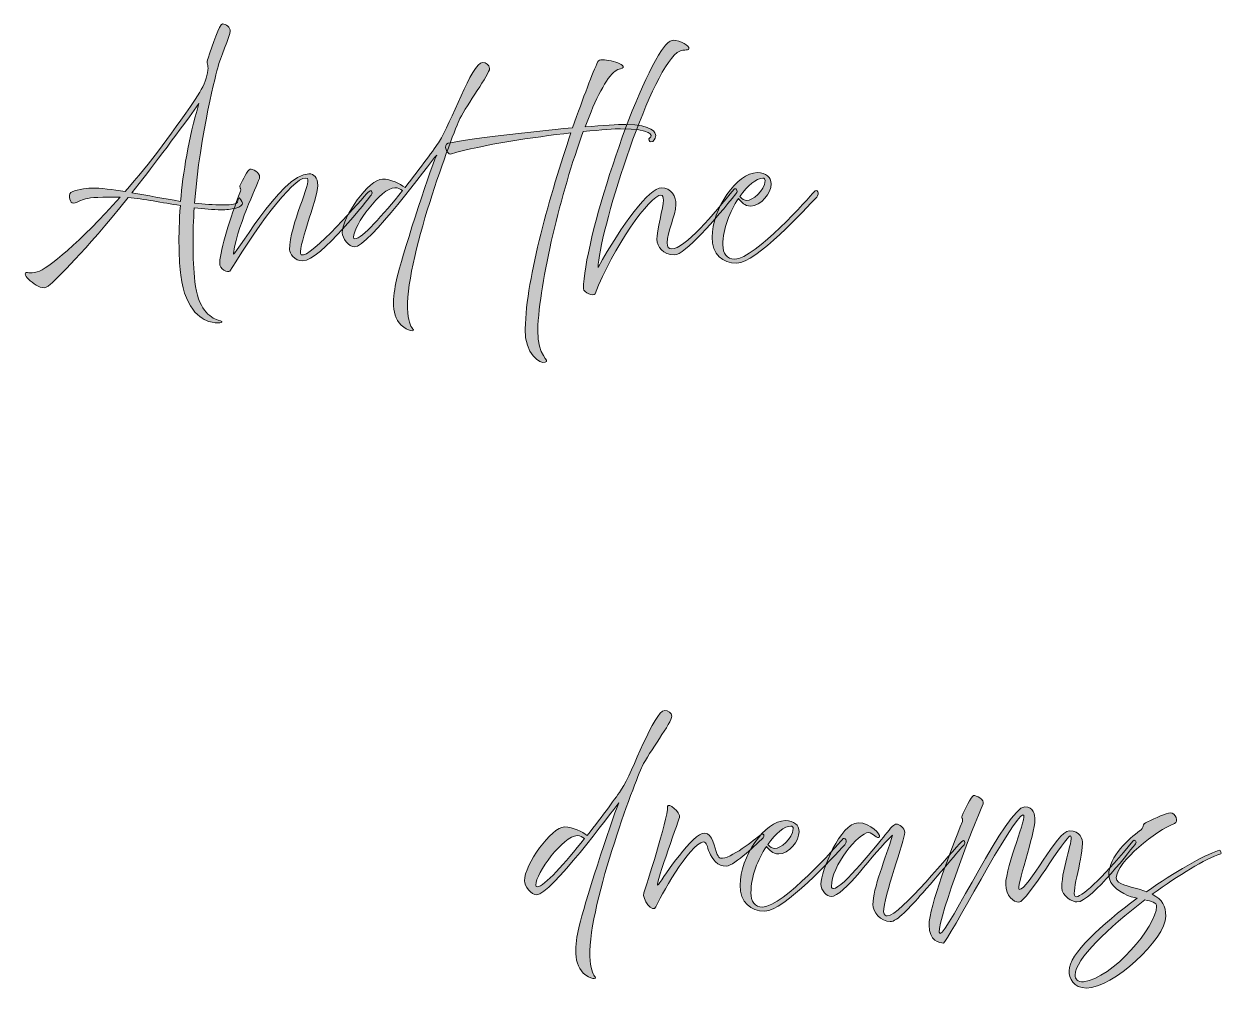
# Model space of a CAD drawing. Header units: millimetres. Extents: x 37 to 148, y -204 to -22.
# Drawn here: x 117.78 to 144.81, y -89.89 to -68.14 of the extents above; entities that cross this region are included whole.
import ezdxf

# ---------------------------------------------------------------- set-up
doc = ezdxf.new("R2010")
doc.units = ezdxf.units.MM
doc.header["$MEASUREMENT"] = 0
doc.layers.add('Layer 1', color=7, linetype='Continuous', lineweight=0)

msp = doc.modelspace()

# ---------------------------------------------------------------- hatches: boundary and pattern name
at = {"layer": 'Layer 1', "transparency": 33554687}
h = msp.add_hatch(color=250, dxfattribs=at)
h.dxf.hatch_style = 2
edge = h.paths.add_edge_path()
edge.add_spline(control_points=[(120.221, -71.948), (120.568, -72.007), (120.941, -72.083), (121.317, -72.142), (121.372, -71.495), (121.495, -70.738), (121.732, -69.934), (121.148, -70.746), (120.644, -71.41), (120.221, -71.948)], knot_values=[0, 0, 0, 0, 1, 1, 1, 2, 2, 2, 3, 3, 3, 3], degree=3, periodic=0)
edge = h.paths.add_edge_path()
edge.add_spline(control_points=[(121.626, -72.286), (121.588, -72.836), (121.584, -73.412), (121.643, -73.958), (121.707, -74.558), (121.982, -74.774), (122.163, -74.821), (122.345, -74.867), (122.214, -74.905), (122.028, -74.871), (121.842, -74.838), (121.423, -74.643), (121.321, -73.809), (121.284, -73.492), (121.258, -72.934), (121.313, -72.236), (120.903, -72.172), (120.488, -72.087), (120.133, -72.058), (119.117, -73.323), (118.554, -73.852), (118.385, -74.013), (118.242, -74.148), (118.14, -74.085), (118.013, -74), (117.895, -73.915), (117.784, -73.809), (117.818, -73.759), (117.839, -73.729), (117.911, -73.78), (118.085, -73.733), (118.309, -73.674), (119.058, -73.06), (119.955, -72.045), (119.921, -72.045), (119.887, -72.045), (119.858, -72.045), (119.396, -72.049), (119.244, -72.058), (119.126, -72.1), (118.995, -72.147), (118.956, -72.185), (118.897, -72.185), (118.838, -72.185), (118.762, -72.02), (118.842, -71.944), (118.901, -71.889), (119.202, -71.842), (119.295, -71.842), (119.523, -71.842), (119.781, -71.876), (120.065, -71.922), (120.607, -71.3), (121.191, -70.543), (121.749, -69.68), (121.851, -69.523), (121.918, -69.333), (121.935, -69.181), (121.939, -69.122), (121.935, -69.088), (121.922, -69.045), (121.91, -69.007), (121.914, -68.973), (121.939, -68.91), (122.049, -68.614), (122.185, -68.14), (122.261, -68.14), (122.345, -68.14), (122.439, -68.22), (122.439, -68.305), (122.439, -68.389), (122.193, -68.969), (122.163, -69.1), (122.142, -69.198), (121.753, -70.594), (121.635, -72.185), (121.846, -72.206), (122.062, -72.223), (122.269, -72.223), (122.493, -72.223), (122.578, -72.202), (122.599, -72.159), (122.621, -72.121), (122.621, -72.066), (122.637, -72.062), (122.654, -72.058), (122.709, -72.147), (122.714, -72.185), (122.718, -72.223), (122.667, -72.269), (122.565, -72.295), (122.464, -72.32), (122.337, -72.333), (122.24, -72.333), (122.049, -72.333), (121.838, -72.312), (121.626, -72.286)], knot_values=[0, 0, 0, 0, 1, 1, 1, 2, 2, 2, 3, 3, 3, 4, 4, 4, 5, 5, 5, 6, 6, 6, 7, 7, 7, 8, 8, 8, 9, 9, 9, 10, 10, 10, 11, 11, 11, 12, 12, 12, 13, 13, 13, 14, 14, 14, 15, 15, 15, 16, 16, 16, 17, 17, 17, 18, 18, 18, 19, 19, 19, 20, 20, 20, 21, 21, 21, 22, 22, 22, 23, 23, 23, 24, 24, 24, 25, 25, 25, 26, 26, 26, 27, 27, 27, 28, 28, 28, 29, 29, 29, 30, 30, 30, 31, 31, 31, 32, 32, 32, 32], degree=3, periodic=0)
h = msp.add_hatch(color=250, dxfattribs=at)
h.dxf.hatch_style = 2
edge = h.paths.add_edge_path()
edge.add_spline(control_points=[(130.408, -74.118), (130.408, -73.069), (131.555, -69.54), (132.232, -68.648), (132.299, -68.559), (132.38, -68.508), (132.431, -68.508), (132.591, -68.508), (132.807, -68.635), (132.786, -68.694), (132.765, -68.758), (132.642, -68.694), (132.519, -68.787), (131.868, -69.287), (130.738, -72.942), (130.738, -73.632), (131.275, -72.659), (131.893, -71.834), (132.168, -71.834), (132.388, -71.834), (132.503, -72.045), (132.494, -72.214), (132.481, -72.481), (132.295, -72.824), (132.295, -73.078), (132.295, -73.171), (132.329, -73.217), (132.397, -73.217), (132.684, -73.217), (133.349, -72.43), (133.805, -71.867), (133.835, -71.829), (133.912, -71.893), (133.848, -71.973), (133.391, -72.536), (132.697, -73.352), (132.456, -73.352), (132.21, -73.352), (132.063, -73.166), (132.063, -72.997), (132.063, -72.828), (132.21, -72.261), (132.21, -72.117), (132.21, -72.049), (132.198, -71.999), (132.156, -71.999), (131.914, -71.999), (131.06, -73.2), (130.67, -74.228), (130.645, -74.292), (130.408, -74.194), (130.408, -74.118)], knot_values=[0, 0, 0, 0, 1, 1, 1, 2, 2, 2, 3, 3, 3, 4, 4, 4, 5, 5, 5, 6, 6, 6, 7, 7, 7, 8, 8, 8, 9, 9, 9, 10, 10, 10, 11, 11, 11, 12, 12, 12, 13, 13, 13, 14, 14, 14, 15, 15, 15, 16, 16, 16, 17, 17, 17, 17], degree=3, periodic=0)
h = msp.add_hatch(color=250, dxfattribs=at)
h.dxf.hatch_style = 2
edge = h.paths.add_edge_path()
edge.add_spline(control_points=[(125.248, -72.989), (125.408, -72.989), (125.882, -72.451), (126.322, -71.901), (126.267, -71.867), (126.229, -71.834), (126.153, -71.834), (125.844, -71.834), (125.218, -72.688), (125.218, -72.951), (125.218, -72.976), (125.231, -72.989), (125.248, -72.989)], knot_values=[0, 0, 0, 0, 1, 1, 1, 2, 2, 2, 3, 3, 3, 4, 4, 4, 4], degree=3, periodic=0)
edge = h.paths.add_edge_path()
edge.add_spline(control_points=[(126.293, -74.935), (126.035, -74.685), (126.124, -74.194), (126.204, -73.848), (126.284, -73.501), (126.906, -71.516), (127.096, -71.097), (126.919, -71.305), (125.548, -73.171), (125.243, -73.171), (125.117, -73.171), (124.964, -72.967), (124.964, -72.853), (124.964, -72.494), (125.569, -71.639), (125.87, -71.639), (126.064, -71.639), (126.267, -71.749), (126.382, -71.829), (126.729, -71.389), (127.046, -70.953), (127.156, -70.788), (127.405, -70.412), (127.888, -69.011), (128.129, -69.011), (128.205, -69.011), (128.29, -69.058), (128.29, -69.143), (128.29, -69.27), (127.769, -69.968), (127.621, -70.272), (127.473, -70.577), (126.339, -73.56), (126.445, -74.66), (126.466, -74.884), (126.53, -74.994), (126.559, -75.024), (126.614, -75.079), (126.449, -75.087), (126.293, -74.935)], knot_values=[0, 0, 0, 0, 1, 1, 1, 2, 2, 2, 3, 3, 3, 4, 4, 4, 5, 5, 5, 6, 6, 6, 7, 7, 7, 8, 8, 8, 9, 9, 9, 10, 10, 10, 11, 11, 11, 12, 12, 12, 13, 13, 13, 13], degree=3, periodic=0)
h = msp.add_hatch(color=250, dxfattribs=at)
h.dxf.hatch_style = 2
edge = h.paths.add_edge_path()
edge.add_spline(control_points=[(129.092, -75.015), (129.121, -73.839), (129.659, -71.969), (130.124, -70.598), (129.27, -70.695), (128.144, -70.86), (127.408, -71.076), (127.34, -71.097), (127.226, -70.86), (127.353, -70.831), (127.818, -70.729), (129.134, -70.577), (130.162, -70.484), (130.403, -69.79), (130.619, -69.236), (130.733, -68.99), (130.763, -68.927), (130.882, -68.944), (131.03, -68.973), (131.173, -69.003), (131.317, -69.062), (131.301, -69.122), (131.292, -69.155), (131.207, -69.138), (131.123, -69.202), (130.924, -69.35), (130.683, -69.828), (130.442, -70.463), (130.848, -70.429), (131.182, -70.408), (131.364, -70.408), (131.973, -70.408), (132.037, -70.602), (132.037, -70.657), (132.037, -70.738), (131.986, -70.797), (131.926, -70.801), (131.897, -70.801), (131.859, -70.738), (131.905, -70.708), (131.977, -70.657), (131.956, -70.509), (131.245, -70.505), (131.127, -70.505), (130.814, -70.526), (130.403, -70.568), (129.9, -71.927), (129.418, -73.936), (129.375, -75.045), (129.354, -75.654), (129.684, -75.73), (129.545, -75.773), (129.43, -75.811), (129.079, -75.603), (129.092, -75.015)], knot_values=[0, 0, 0, 0, 1, 1, 1, 2, 2, 2, 3, 3, 3, 4, 4, 4, 5, 5, 5, 6, 6, 6, 7, 7, 7, 8, 8, 8, 9, 9, 9, 10, 10, 10, 11, 11, 11, 12, 12, 12, 13, 13, 13, 14, 14, 14, 15, 15, 15, 16, 16, 16, 17, 17, 17, 18, 18, 18, 18], degree=3, periodic=0)
h = msp.add_hatch(color=250, dxfattribs=at)
h.dxf.hatch_style = 2
edge = h.paths.add_edge_path()
edge.add_spline(control_points=[(122.2, -73.526), (122.221, -73.204), (122.428, -72.532), (122.67, -71.91), (122.678, -71.889), (122.678, -71.872), (122.67, -71.851), (122.67, -71.851), (122.665, -71.842), (122.665, -71.842), (122.657, -71.825), (122.652, -71.8), (122.661, -71.779), (122.716, -71.66), (122.835, -71.432), (122.885, -71.415), (122.94, -71.398), (123.109, -71.495), (123.101, -71.601), (123.093, -71.707), (122.644, -72.532), (122.509, -73.319), (122.47, -73.53), (123.575, -71.521), (124.214, -71.521), (124.328, -71.521), (124.413, -71.605), (124.413, -71.783), (124.413, -72.079), (123.918, -73.281), (124.04, -73.348), (124.235, -73.458), (125.462, -72.028), (125.542, -71.944), (125.623, -71.859), (125.665, -71.935), (125.619, -71.999), (125.572, -72.062), (124.455, -73.488), (124.078, -73.488), (123.875, -73.488), (123.778, -73.31), (123.778, -73.234), (123.778, -72.663), (124.281, -71.707), (124.18, -71.63), (123.977, -71.478), (123.122, -72.557), (122.432, -73.721), (122.39, -73.754), (122.191, -73.687), (122.2, -73.526)], knot_values=[0, 0, 0, 0, 1, 1, 1, 2, 2, 2, 3, 3, 3, 4, 4, 4, 5, 5, 5, 6, 6, 6, 7, 7, 7, 8, 8, 8, 9, 9, 9, 10, 10, 10, 11, 11, 11, 12, 12, 12, 13, 13, 13, 14, 14, 14, 15, 15, 15, 16, 16, 16, 17, 17, 17, 17], degree=3, periodic=0)
h = msp.add_hatch(color=250, dxfattribs=at)
h.dxf.hatch_style = 2
edge = h.paths.add_edge_path()
edge.add_spline(control_points=[(133.934, -72.032), (133.976, -72.092), (134.044, -72.125), (134.095, -72.125), (134.205, -72.125), (134.505, -71.918), (134.505, -71.673), (134.505, -71.643), (134.493, -71.618), (134.454, -71.618), (134.31, -71.618), (134.112, -71.783), (133.934, -72.032)], knot_values=[0, 0, 0, 0, 1, 1, 1, 2, 2, 2, 3, 3, 3, 4, 4, 4, 4], degree=3, periodic=0)
edge = h.paths.add_edge_path()
edge.add_spline(control_points=[(133.308, -72.951), (133.308, -72.32), (133.866, -71.495), (134.328, -71.495), (134.531, -71.495), (134.641, -71.597), (134.641, -71.749), (134.641, -71.948), (134.412, -72.248), (134.18, -72.248), (134.04, -72.248), (133.972, -72.164), (133.904, -72.079), (133.71, -72.367), (133.553, -72.756), (133.553, -73.124), (133.553, -73.319), (133.642, -73.446), (133.82, -73.446), (134.281, -73.437), (135.504, -72.054), (135.61, -71.927), (135.682, -71.838), (135.741, -71.973), (135.669, -72.045), (135.415, -72.312), (134.298, -73.539), (133.866, -73.539), (133.545, -73.539), (133.308, -73.344), (133.308, -72.951)], knot_values=[0, 0, 0, 0, 1, 1, 1, 2, 2, 2, 3, 3, 3, 4, 4, 4, 5, 5, 5, 6, 6, 6, 7, 7, 7, 8, 8, 8, 9, 9, 9, 10, 10, 10, 10], degree=3, periodic=0)
h = msp.add_hatch(color=250, dxfattribs=at)
h.dxf.hatch_style = 2
edge = h.paths.add_edge_path()
edge.add_spline(control_points=[(129.36, -87.607), (129.52, -87.607), (129.994, -87.07), (130.434, -86.52), (130.379, -86.486), (130.341, -86.452), (130.265, -86.452), (129.956, -86.452), (129.33, -87.307), (129.33, -87.569), (129.33, -87.594), (129.342, -87.607), (129.36, -87.607)], knot_values=[0, 0, 0, 0, 1, 1, 1, 2, 2, 2, 3, 3, 3, 4, 4, 4, 4], degree=3, periodic=0)
edge = h.paths.add_edge_path()
edge.add_spline(control_points=[(130.404, -89.554), (130.146, -89.304), (130.235, -88.813), (130.316, -88.466), (130.396, -88.119), (131.018, -86.135), (131.208, -85.716), (131.031, -85.923), (129.66, -87.789), (129.355, -87.789), (129.228, -87.789), (129.076, -87.586), (129.076, -87.472), (129.076, -87.112), (129.681, -86.257), (129.981, -86.257), (130.176, -86.257), (130.379, -86.368), (130.493, -86.448), (130.84, -86.008), (131.158, -85.572), (131.267, -85.407), (131.517, -85.03), (132, -83.63), (132.241, -83.63), (132.317, -83.63), (132.402, -83.677), (132.402, -83.761), (132.402, -83.888), (131.881, -84.586), (131.733, -84.891), (131.585, -85.195), (130.451, -88.178), (130.557, -89.278), (130.578, -89.503), (130.641, -89.613), (130.671, -89.642), (130.726, -89.697), (130.561, -89.706), (130.404, -89.554)], knot_values=[0, 0, 0, 0, 1, 1, 1, 2, 2, 2, 3, 3, 3, 4, 4, 4, 5, 5, 5, 6, 6, 6, 7, 7, 7, 8, 8, 8, 9, 9, 9, 10, 10, 10, 11, 11, 11, 12, 12, 12, 13, 13, 13, 13], degree=3, periodic=0)
h = msp.add_hatch(color=250, dxfattribs=at)
h.dxf.hatch_style = 2
edge = h.paths.add_edge_path()
edge.add_spline(control_points=[(138.203, -88.475), (138.203, -88.06), (138.711, -86.752), (138.956, -86.135), (138.964, -86.114), (138.964, -86.097), (138.956, -86.076), (138.956, -86.076), (138.952, -86.067), (138.952, -86.067), (138.943, -86.05), (138.939, -86.025), (138.948, -86.004), (138.998, -85.881), (139.155, -85.568), (139.206, -85.551), (139.261, -85.534), (139.464, -85.64), (139.421, -85.737), (139.223, -86.177), (138.283, -88.652), (138.453, -88.661), (138.622, -88.669), (139.971, -85.805), (140.361, -85.805), (140.568, -85.805), (140.593, -85.983), (140.593, -86.097), (140.593, -86.389), (140.158, -87.671), (140.234, -87.671), (140.445, -87.671), (141.097, -86.346), (141.363, -86.346), (141.63, -86.346), (141.664, -86.533), (141.664, -86.634), (141.664, -87.028), (141.372, -87.832), (141.524, -87.832), (141.676, -87.832), (142.235, -87.286), (142.798, -86.579), (142.84, -86.524), (142.904, -86.596), (142.861, -86.638), (142.819, -86.681), (141.871, -87.95), (141.541, -87.95), (141.439, -87.95), (141.198, -87.819), (141.198, -87.628), (141.198, -87.155), (141.495, -86.461), (141.389, -86.461), (141.283, -86.461), (140.407, -87.954), (140.23, -87.954), (140.115, -87.954), (139.933, -87.819), (139.933, -87.556), (139.933, -87.125), (140.445, -85.983), (140.323, -85.987), (140.111, -85.991), (138.609, -88.877), (138.529, -88.877), (138.448, -88.877), (138.203, -88.83), (138.203, -88.475)], knot_values=[0, 0, 0, 0, 1, 1, 1, 2, 2, 2, 3, 3, 3, 4, 4, 4, 5, 5, 5, 6, 6, 6, 7, 7, 7, 8, 8, 8, 9, 9, 9, 10, 10, 10, 11, 11, 11, 12, 12, 12, 13, 13, 13, 14, 14, 14, 15, 15, 15, 16, 16, 16, 17, 17, 17, 18, 18, 18, 19, 19, 19, 20, 20, 20, 21, 21, 21, 22, 22, 22, 23, 23, 23, 23], degree=3, periodic=0)
h = msp.add_hatch(color=250, dxfattribs=at)
h.dxf.hatch_style = 2
edge = h.paths.add_edge_path()
edge.add_spline(control_points=[(131.768, -87.743), (131.815, -87.603), (132.306, -86.105), (132.306, -85.796), (132.306, -85.691), (132.606, -85.928), (132.572, -86.046), (132.538, -86.164), (131.959, -87.755), (132.098, -87.556), (132.238, -87.358), (132.868, -86.389), (133.143, -86.397), (133.321, -86.401), (133.363, -86.723), (133.427, -86.879), (133.448, -86.926), (133.473, -86.96), (133.499, -86.964), (133.71, -86.998), (134.294, -86.524), (134.383, -86.448), (134.472, -86.372), (134.519, -86.461), (134.438, -86.528), (134.358, -86.596), (133.816, -87.133), (133.634, -87.142), (133.431, -87.15), (133.313, -86.985), (133.249, -86.833), (133.198, -86.706), (133.182, -86.592), (133.118, -86.596), (132.801, -86.63), (132.107, -87.895), (132.039, -88.06), (131.971, -88.225), (131.722, -87.882), (131.768, -87.743)], knot_values=[0, 0, 0, 0, 1, 1, 1, 2, 2, 2, 3, 3, 3, 4, 4, 4, 5, 5, 5, 6, 6, 6, 7, 7, 7, 8, 8, 8, 9, 9, 9, 10, 10, 10, 11, 11, 11, 12, 12, 12, 13, 13, 13, 13], degree=3, periodic=0)
h = msp.add_hatch(color=250, dxfattribs=at)
h.dxf.hatch_style = 2
edge = h.paths.add_edge_path()
edge.add_spline(control_points=[(141.687, -89.752), (142.343, -89.676), (143.337, -88.496), (143.337, -88.051), (143.337, -87.963), (143.227, -87.933), (143.071, -87.903), (142.254, -88.525), (141.497, -89.249), (141.497, -89.6), (141.497, -89.68), (141.556, -89.769), (141.687, -89.752)], knot_values=[0, 0, 0, 0, 1, 1, 1, 2, 2, 2, 3, 3, 3, 4, 4, 4, 4], degree=3, periodic=0)
edge = h.paths.add_edge_path()
edge.add_spline(control_points=[(141.361, -89.503), (141.361, -89.135), (142.093, -88.458), (142.901, -87.865), (142.859, -87.857), (142.812, -87.844), (142.766, -87.832), (142.55, -87.764), (142.258, -87.578), (142.258, -87.345), (142.258, -86.909), (142.728, -86.52), (142.952, -86.346), (143.007, -86.308), (143.028, -86.279), (143.032, -86.236), (143.037, -86.202), (143.066, -86.173), (143.13, -86.143), (143.32, -86.059), (143.549, -85.94), (143.646, -85.94), (143.76, -85.94), (143.845, -86.143), (143.739, -86.181), (143.346, -86.321), (142.427, -87.049), (142.427, -87.408), (142.427, -87.556), (142.707, -87.59), (142.944, -87.662), (143.003, -87.679), (143.058, -87.7), (143.109, -87.721), (143.739, -87.277), (144.382, -86.905), (144.746, -86.782), (144.776, -86.774), (144.814, -86.854), (144.788, -86.863), (144.433, -86.981), (143.832, -87.345), (143.24, -87.776), (143.472, -87.899), (143.544, -88.047), (143.544, -88.267), (143.544, -88.8), (142.343, -89.892), (141.755, -89.892), (141.463, -89.892), (141.361, -89.663), (141.361, -89.503)], knot_values=[0, 0, 0, 0, 1, 1, 1, 2, 2, 2, 3, 3, 3, 4, 4, 4, 5, 5, 5, 6, 6, 6, 7, 7, 7, 8, 8, 8, 9, 9, 9, 10, 10, 10, 11, 11, 11, 12, 12, 12, 13, 13, 13, 14, 14, 14, 15, 15, 15, 16, 16, 16, 17, 17, 17, 17], degree=3, periodic=0)
h = msp.add_hatch(color=250, dxfattribs=at)
h.dxf.hatch_style = 2
edge = h.paths.add_edge_path()
edge.add_spline(control_points=[(134.566, -86.651), (134.608, -86.71), (134.676, -86.744), (134.727, -86.744), (134.837, -86.744), (135.137, -86.537), (135.137, -86.291), (135.137, -86.262), (135.125, -86.236), (135.086, -86.236), (134.942, -86.236), (134.744, -86.401), (134.566, -86.651)], knot_values=[0, 0, 0, 0, 1, 1, 1, 2, 2, 2, 3, 3, 3, 4, 4, 4, 4], degree=3, periodic=0)
edge = h.paths.add_edge_path()
edge.add_spline(control_points=[(133.94, -87.569), (133.94, -86.939), (134.498, -86.114), (134.96, -86.114), (135.162, -86.114), (135.272, -86.215), (135.272, -86.368), (135.272, -86.566), (135.044, -86.867), (134.811, -86.867), (134.672, -86.867), (134.604, -86.782), (134.536, -86.698), (134.341, -86.985), (134.185, -87.375), (134.185, -87.743), (134.185, -87.937), (134.274, -88.064), (134.452, -88.064), (134.913, -88.056), (136.136, -86.672), (136.241, -86.545), (136.313, -86.456), (136.373, -86.592), (136.301, -86.664), (136.047, -86.93), (134.93, -88.157), (134.498, -88.157), (134.177, -88.157), (133.94, -87.963), (133.94, -87.569)], knot_values=[0, 0, 0, 0, 1, 1, 1, 2, 2, 2, 3, 3, 3, 4, 4, 4, 5, 5, 5, 6, 6, 6, 7, 7, 7, 8, 8, 8, 9, 9, 9, 10, 10, 10, 10], degree=3, periodic=0)
h = msp.add_hatch(color=250, dxfattribs=at)
h.dxf.hatch_style = 2
edge = h.paths.add_edge_path()
edge.add_spline(control_points=[(136.936, -88.009), (136.936, -87.649), (137.224, -86.96), (137.38, -86.444), (136.945, -86.846), (136.28, -87.827), (135.993, -87.827), (135.908, -87.827), (135.764, -87.696), (135.764, -87.548), (135.764, -87.256), (136.209, -86.164), (136.602, -86.164), (136.894, -86.164), (137.118, -86.431), (137.084, -86.482), (137.033, -86.554), (136.936, -86.384), (136.843, -86.384), (136.61, -86.384), (136.001, -87.142), (136.001, -87.599), (136.001, -87.645), (136.035, -87.649), (136.048, -87.649), (136.247, -87.649), (137.063, -86.626), (137.207, -86.444), (137.351, -86.262), (137.41, -86.194), (137.469, -86.194), (137.529, -86.194), (137.656, -86.27), (137.656, -86.384), (137.656, -86.537), (137.178, -87.844), (137.178, -88.174), (137.178, -88.25), (137.237, -88.263), (137.258, -88.263), (137.55, -88.263), (138.726, -86.791), (138.946, -86.583), (139.005, -86.528), (139.031, -86.613), (139.001, -86.647), (138.984, -86.668), (138.498, -87.248), (138.062, -87.743), (137.757, -88.085), (137.482, -88.394), (137.33, -88.394), (137.11, -88.394), (136.936, -88.166), (136.936, -88.009)], knot_values=[0, 0, 0, 0, 1, 1, 1, 2, 2, 2, 3, 3, 3, 4, 4, 4, 5, 5, 5, 6, 6, 6, 7, 7, 7, 8, 8, 8, 9, 9, 9, 10, 10, 10, 11, 11, 11, 12, 12, 12, 13, 13, 13, 14, 14, 14, 15, 15, 15, 16, 16, 16, 17, 17, 17, 18, 18, 18, 18], degree=3, periodic=0)

# ---------------------------------------------------------------- linework, layer by layer
at = {"layer": 'Layer 1'}
for points, knots in [([(121.626, -72.286), (121.588, -72.836), (121.584, -73.412), (121.643, -73.958), (121.707, -74.558), (121.982, -74.774), (122.163, -74.821), (122.345, -74.867), (122.214, -74.905), (122.028, -74.871), (121.842, -74.838), (121.423, -74.643), (121.321, -73.809), (121.284, -73.492), (121.258, -72.934), (121.313, -72.236), (120.903, -72.172), (120.488, -72.087), (120.133, -72.058), (119.117, -73.323), (118.554, -73.852), (118.385, -74.013), (118.242, -74.148), (118.14, -74.085), (118.013, -74), (117.895, -73.915), (117.784, -73.809), (117.818, -73.759), (117.839, -73.729), (117.911, -73.78), (118.085, -73.733), (118.309, -73.674), (119.058, -73.06), (119.955, -72.045), (119.921, -72.045), (119.887, -72.045), (119.858, -72.045), (119.396, -72.049), (119.244, -72.058), (119.126, -72.1), (118.995, -72.147), (118.956, -72.185), (118.897, -72.185), (118.838, -72.185), (118.762, -72.02), (118.842, -71.944), (118.901, -71.889), (119.202, -71.842), (119.295, -71.842), (119.523, -71.842), (119.781, -71.876), (120.065, -71.922), (120.607, -71.3), (121.191, -70.543), (121.749, -69.68), (121.851, -69.523), (121.918, -69.333), (121.935, -69.181), (121.939, -69.122), (121.935, -69.088), (121.922, -69.045), (121.91, -69.007), (121.914, -68.973), (121.939, -68.91), (122.049, -68.614), (122.185, -68.14), (122.261, -68.14), (122.345, -68.14), (122.439, -68.22), (122.439, -68.305), (122.439, -68.389), (122.193, -68.969), (122.163, -69.1), (122.142, -69.198), (121.753, -70.594), (121.635, -72.185), (121.846, -72.206), (122.062, -72.223), (122.269, -72.223), (122.493, -72.223), (122.578, -72.202), (122.599, -72.159), (122.621, -72.121), (122.621, -72.066), (122.637, -72.062), (122.654, -72.058), (122.709, -72.147), (122.714, -72.185), (122.718, -72.223), (122.667, -72.269), (122.565, -72.295), (122.464, -72.32), (122.337, -72.333), (122.24, -72.333), (122.049, -72.333), (121.838, -72.312), (121.626, -72.286)], [0, 0, 0, 0, 1, 1, 1, 2, 2, 2, 3, 3, 3, 4, 4, 4, 5, 5, 5, 6, 6, 6, 7, 7, 7, 8, 8, 8, 9, 9, 9, 10, 10, 10, 11, 11, 11, 12, 12, 12, 13, 13, 13, 14, 14, 14, 15, 15, 15, 16, 16, 16, 17, 17, 17, 18, 18, 18, 19, 19, 19, 20, 20, 20, 21, 21, 21, 22, 22, 22, 23, 23, 23, 24, 24, 24, 25, 25, 25, 26, 26, 26, 27, 27, 27, 28, 28, 28, 29, 29, 29, 30, 30, 30, 31, 31, 31, 32, 32, 32, 32]), ([(130.408, -74.118), (130.408, -73.069), (131.555, -69.54), (132.232, -68.648), (132.299, -68.559), (132.38, -68.508), (132.431, -68.508), (132.591, -68.508), (132.807, -68.635), (132.786, -68.694), (132.765, -68.758), (132.642, -68.694), (132.519, -68.787), (131.868, -69.287), (130.738, -72.942), (130.738, -73.632), (131.275, -72.659), (131.893, -71.834), (132.168, -71.834), (132.388, -71.834), (132.503, -72.045), (132.494, -72.214), (132.481, -72.481), (132.295, -72.824), (132.295, -73.078), (132.295, -73.171), (132.329, -73.217), (132.397, -73.217), (132.684, -73.217), (133.349, -72.43), (133.805, -71.867), (133.835, -71.829), (133.912, -71.893), (133.848, -71.973), (133.391, -72.536), (132.697, -73.352), (132.456, -73.352), (132.21, -73.352), (132.063, -73.166), (132.063, -72.997), (132.063, -72.828), (132.21, -72.261), (132.21, -72.117), (132.21, -72.049), (132.198, -71.999), (132.156, -71.999), (131.914, -71.999), (131.06, -73.2), (130.67, -74.228), (130.645, -74.292), (130.408, -74.194), (130.408, -74.118)], [0, 0, 0, 0, 1, 1, 1, 2, 2, 2, 3, 3, 3, 4, 4, 4, 5, 5, 5, 6, 6, 6, 7, 7, 7, 8, 8, 8, 9, 9, 9, 10, 10, 10, 11, 11, 11, 12, 12, 12, 13, 13, 13, 14, 14, 14, 15, 15, 15, 16, 16, 16, 17, 17, 17, 17]), ([(126.293, -74.935), (126.035, -74.685), (126.124, -74.194), (126.204, -73.848), (126.284, -73.501), (126.906, -71.516), (127.096, -71.097), (126.919, -71.305), (125.548, -73.171), (125.243, -73.171), (125.117, -73.171), (124.964, -72.967), (124.964, -72.853), (124.964, -72.494), (125.569, -71.639), (125.87, -71.639), (126.064, -71.639), (126.267, -71.749), (126.382, -71.829), (126.729, -71.389), (127.046, -70.953), (127.156, -70.788), (127.405, -70.412), (127.888, -69.011), (128.129, -69.011), (128.205, -69.011), (128.29, -69.058), (128.29, -69.143), (128.29, -69.27), (127.769, -69.968), (127.621, -70.272), (127.473, -70.577), (126.339, -73.56), (126.445, -74.66), (126.466, -74.884), (126.53, -74.994), (126.559, -75.024), (126.614, -75.079), (126.449, -75.087), (126.293, -74.935)], [0, 0, 0, 0, 1, 1, 1, 2, 2, 2, 3, 3, 3, 4, 4, 4, 5, 5, 5, 6, 6, 6, 7, 7, 7, 8, 8, 8, 9, 9, 9, 10, 10, 10, 11, 11, 11, 12, 12, 12, 13, 13, 13, 13]), ([(129.092, -75.015), (129.121, -73.839), (129.659, -71.969), (130.124, -70.598), (129.27, -70.695), (128.144, -70.86), (127.408, -71.076), (127.34, -71.097), (127.226, -70.86), (127.353, -70.831), (127.818, -70.729), (129.134, -70.577), (130.162, -70.484), (130.403, -69.79), (130.619, -69.236), (130.733, -68.99), (130.763, -68.927), (130.882, -68.944), (131.03, -68.973), (131.173, -69.003), (131.317, -69.062), (131.301, -69.122), (131.292, -69.155), (131.207, -69.138), (131.123, -69.202), (130.924, -69.35), (130.683, -69.828), (130.442, -70.463), (130.848, -70.429), (131.182, -70.408), (131.364, -70.408), (131.973, -70.408), (132.037, -70.602), (132.037, -70.657), (132.037, -70.738), (131.986, -70.797), (131.926, -70.801), (131.897, -70.801), (131.859, -70.738), (131.905, -70.708), (131.977, -70.657), (131.956, -70.509), (131.245, -70.505), (131.127, -70.505), (130.814, -70.526), (130.403, -70.568), (129.9, -71.927), (129.418, -73.936), (129.375, -75.045), (129.354, -75.654), (129.684, -75.73), (129.545, -75.773), (129.43, -75.811), (129.079, -75.603), (129.092, -75.015)], [0, 0, 0, 0, 1, 1, 1, 2, 2, 2, 3, 3, 3, 4, 4, 4, 5, 5, 5, 6, 6, 6, 7, 7, 7, 8, 8, 8, 9, 9, 9, 10, 10, 10, 11, 11, 11, 12, 12, 12, 13, 13, 13, 14, 14, 14, 15, 15, 15, 16, 16, 16, 17, 17, 17, 18, 18, 18, 18]), ([(120.221, -71.948), (120.568, -72.007), (120.941, -72.083), (121.317, -72.142), (121.372, -71.495), (121.495, -70.738), (121.732, -69.934), (121.148, -70.746), (120.644, -71.41), (120.221, -71.948)], [0, 0, 0, 0, 1, 1, 1, 2, 2, 2, 3, 3, 3, 3]), ([(122.2, -73.526), (122.221, -73.204), (122.428, -72.532), (122.67, -71.91), (122.678, -71.889), (122.678, -71.872), (122.67, -71.851), (122.67, -71.851), (122.665, -71.842), (122.665, -71.842), (122.657, -71.825), (122.652, -71.8), (122.661, -71.779), (122.716, -71.66), (122.835, -71.432), (122.885, -71.415), (122.94, -71.398), (123.109, -71.495), (123.101, -71.601), (123.093, -71.707), (122.644, -72.532), (122.509, -73.319), (122.47, -73.53), (123.575, -71.521), (124.214, -71.521), (124.328, -71.521), (124.413, -71.605), (124.413, -71.783), (124.413, -72.079), (123.918, -73.281), (124.04, -73.348), (124.235, -73.458), (125.462, -72.028), (125.542, -71.944), (125.623, -71.859), (125.665, -71.935), (125.619, -71.999), (125.572, -72.062), (124.455, -73.488), (124.078, -73.488), (123.875, -73.488), (123.778, -73.31), (123.778, -73.234), (123.778, -72.663), (124.281, -71.707), (124.18, -71.63), (123.977, -71.478), (123.122, -72.557), (122.432, -73.721), (122.39, -73.754), (122.191, -73.687), (122.2, -73.526)], [0, 0, 0, 0, 1, 1, 1, 2, 2, 2, 3, 3, 3, 4, 4, 4, 5, 5, 5, 6, 6, 6, 7, 7, 7, 8, 8, 8, 9, 9, 9, 10, 10, 10, 11, 11, 11, 12, 12, 12, 13, 13, 13, 14, 14, 14, 15, 15, 15, 16, 16, 16, 17, 17, 17, 17]), ([(133.308, -72.951), (133.308, -72.32), (133.866, -71.495), (134.328, -71.495), (134.531, -71.495), (134.641, -71.597), (134.641, -71.749), (134.641, -71.948), (134.412, -72.248), (134.18, -72.248), (134.04, -72.248), (133.972, -72.164), (133.904, -72.079), (133.71, -72.367), (133.553, -72.756), (133.553, -73.124), (133.553, -73.319), (133.642, -73.446), (133.82, -73.446), (134.281, -73.437), (135.504, -72.054), (135.61, -71.927), (135.682, -71.838), (135.741, -71.973), (135.669, -72.045), (135.415, -72.312), (134.298, -73.539), (133.866, -73.539), (133.545, -73.539), (133.308, -73.344), (133.308, -72.951)], [0, 0, 0, 0, 1, 1, 1, 2, 2, 2, 3, 3, 3, 4, 4, 4, 5, 5, 5, 6, 6, 6, 7, 7, 7, 8, 8, 8, 9, 9, 9, 10, 10, 10, 10]), ([(133.934, -72.032), (133.976, -72.092), (134.044, -72.125), (134.095, -72.125), (134.205, -72.125), (134.505, -71.918), (134.505, -71.673), (134.505, -71.643), (134.493, -71.618), (134.454, -71.618), (134.31, -71.618), (134.112, -71.783), (133.934, -72.032)], [0, 0, 0, 0, 1, 1, 1, 2, 2, 2, 3, 3, 3, 4, 4, 4, 4]), ([(125.248, -72.989), (125.408, -72.989), (125.882, -72.451), (126.322, -71.901), (126.267, -71.867), (126.229, -71.834), (126.153, -71.834), (125.844, -71.834), (125.218, -72.688), (125.218, -72.951), (125.218, -72.976), (125.231, -72.989), (125.248, -72.989)], [0, 0, 0, 0, 1, 1, 1, 2, 2, 2, 3, 3, 3, 4, 4, 4, 4]), ([(130.404, -89.554), (130.146, -89.304), (130.235, -88.813), (130.316, -88.466), (130.396, -88.119), (131.018, -86.135), (131.208, -85.716), (131.031, -85.923), (129.66, -87.789), (129.355, -87.789), (129.228, -87.789), (129.076, -87.586), (129.076, -87.472), (129.076, -87.112), (129.681, -86.257), (129.981, -86.257), (130.176, -86.257), (130.379, -86.368), (130.493, -86.448), (130.84, -86.008), (131.158, -85.572), (131.267, -85.407), (131.517, -85.03), (132, -83.63), (132.241, -83.63), (132.317, -83.63), (132.402, -83.677), (132.402, -83.761), (132.402, -83.888), (131.881, -84.586), (131.733, -84.891), (131.585, -85.195), (130.451, -88.178), (130.557, -89.278), (130.578, -89.503), (130.641, -89.613), (130.671, -89.642), (130.726, -89.697), (130.561, -89.706), (130.404, -89.554)], [0, 0, 0, 0, 1, 1, 1, 2, 2, 2, 3, 3, 3, 4, 4, 4, 5, 5, 5, 6, 6, 6, 7, 7, 7, 8, 8, 8, 9, 9, 9, 10, 10, 10, 11, 11, 11, 12, 12, 12, 13, 13, 13, 13]), ([(138.203, -88.475), (138.203, -88.06), (138.711, -86.752), (138.956, -86.135), (138.964, -86.114), (138.964, -86.097), (138.956, -86.076), (138.956, -86.076), (138.952, -86.067), (138.952, -86.067), (138.943, -86.05), (138.939, -86.025), (138.948, -86.004), (138.998, -85.881), (139.155, -85.568), (139.206, -85.551), (139.261, -85.534), (139.464, -85.64), (139.421, -85.737), (139.223, -86.177), (138.283, -88.652), (138.453, -88.661), (138.622, -88.669), (139.971, -85.805), (140.361, -85.805), (140.568, -85.805), (140.593, -85.983), (140.593, -86.097), (140.593, -86.389), (140.158, -87.671), (140.234, -87.671), (140.445, -87.671), (141.097, -86.346), (141.363, -86.346), (141.63, -86.346), (141.664, -86.533), (141.664, -86.634), (141.664, -87.028), (141.372, -87.832), (141.524, -87.832), (141.676, -87.832), (142.235, -87.286), (142.798, -86.579), (142.84, -86.524), (142.904, -86.596), (142.861, -86.638), (142.819, -86.681), (141.871, -87.95), (141.541, -87.95), (141.439, -87.95), (141.198, -87.819), (141.198, -87.628), (141.198, -87.155), (141.495, -86.461), (141.389, -86.461), (141.283, -86.461), (140.407, -87.954), (140.23, -87.954), (140.115, -87.954), (139.933, -87.819), (139.933, -87.556), (139.933, -87.125), (140.445, -85.983), (140.323, -85.987), (140.111, -85.991), (138.609, -88.877), (138.529, -88.877), (138.448, -88.877), (138.203, -88.83), (138.203, -88.475)], [0, 0, 0, 0, 1, 1, 1, 2, 2, 2, 3, 3, 3, 4, 4, 4, 5, 5, 5, 6, 6, 6, 7, 7, 7, 8, 8, 8, 9, 9, 9, 10, 10, 10, 11, 11, 11, 12, 12, 12, 13, 13, 13, 14, 14, 14, 15, 15, 15, 16, 16, 16, 17, 17, 17, 18, 18, 18, 19, 19, 19, 20, 20, 20, 21, 21, 21, 22, 22, 22, 23, 23, 23, 23]), ([(131.768, -87.743), (131.815, -87.603), (132.306, -86.105), (132.306, -85.796), (132.306, -85.691), (132.606, -85.928), (132.572, -86.046), (132.538, -86.164), (131.959, -87.755), (132.098, -87.556), (132.238, -87.358), (132.868, -86.389), (133.143, -86.397), (133.321, -86.401), (133.363, -86.723), (133.427, -86.879), (133.448, -86.926), (133.473, -86.96), (133.499, -86.964), (133.71, -86.998), (134.294, -86.524), (134.383, -86.448), (134.472, -86.372), (134.519, -86.461), (134.438, -86.528), (134.358, -86.596), (133.816, -87.133), (133.634, -87.142), (133.431, -87.15), (133.313, -86.985), (133.249, -86.833), (133.198, -86.706), (133.182, -86.592), (133.118, -86.596), (132.801, -86.63), (132.107, -87.895), (132.039, -88.06), (131.971, -88.225), (131.722, -87.882), (131.768, -87.743)], [0, 0, 0, 0, 1, 1, 1, 2, 2, 2, 3, 3, 3, 4, 4, 4, 5, 5, 5, 6, 6, 6, 7, 7, 7, 8, 8, 8, 9, 9, 9, 10, 10, 10, 11, 11, 11, 12, 12, 12, 13, 13, 13, 13]), ([(141.361, -89.503), (141.361, -89.135), (142.093, -88.458), (142.901, -87.865), (142.859, -87.857), (142.812, -87.844), (142.766, -87.832), (142.55, -87.764), (142.258, -87.578), (142.258, -87.345), (142.258, -86.909), (142.728, -86.52), (142.952, -86.346), (143.007, -86.308), (143.028, -86.279), (143.032, -86.236), (143.037, -86.202), (143.066, -86.173), (143.13, -86.143), (143.32, -86.059), (143.549, -85.94), (143.646, -85.94), (143.76, -85.94), (143.845, -86.143), (143.739, -86.181), (143.346, -86.321), (142.427, -87.049), (142.427, -87.408), (142.427, -87.556), (142.707, -87.59), (142.944, -87.662), (143.003, -87.679), (143.058, -87.7), (143.109, -87.721), (143.739, -87.277), (144.382, -86.905), (144.746, -86.782), (144.776, -86.774), (144.814, -86.854), (144.788, -86.863), (144.433, -86.981), (143.832, -87.345), (143.24, -87.776), (143.472, -87.899), (143.544, -88.047), (143.544, -88.267), (143.544, -88.8), (142.343, -89.892), (141.755, -89.892), (141.463, -89.892), (141.361, -89.663), (141.361, -89.503)], [0, 0, 0, 0, 1, 1, 1, 2, 2, 2, 3, 3, 3, 4, 4, 4, 5, 5, 5, 6, 6, 6, 7, 7, 7, 8, 8, 8, 9, 9, 9, 10, 10, 10, 11, 11, 11, 12, 12, 12, 13, 13, 13, 14, 14, 14, 15, 15, 15, 16, 16, 16, 17, 17, 17, 17]), ([(133.94, -87.569), (133.94, -86.939), (134.498, -86.114), (134.96, -86.114), (135.162, -86.114), (135.272, -86.215), (135.272, -86.368), (135.272, -86.566), (135.044, -86.867), (134.811, -86.867), (134.672, -86.867), (134.604, -86.782), (134.536, -86.698), (134.341, -86.985), (134.185, -87.375), (134.185, -87.743), (134.185, -87.937), (134.274, -88.064), (134.452, -88.064), (134.913, -88.056), (136.136, -86.672), (136.241, -86.545), (136.313, -86.456), (136.373, -86.592), (136.301, -86.664), (136.047, -86.93), (134.93, -88.157), (134.498, -88.157), (134.177, -88.157), (133.94, -87.963), (133.94, -87.569)], [0, 0, 0, 0, 1, 1, 1, 2, 2, 2, 3, 3, 3, 4, 4, 4, 5, 5, 5, 6, 6, 6, 7, 7, 7, 8, 8, 8, 9, 9, 9, 10, 10, 10, 10]), ([(136.936, -88.009), (136.936, -87.649), (137.224, -86.96), (137.38, -86.444), (136.945, -86.846), (136.28, -87.827), (135.993, -87.827), (135.908, -87.827), (135.764, -87.696), (135.764, -87.548), (135.764, -87.256), (136.209, -86.164), (136.602, -86.164), (136.894, -86.164), (137.118, -86.431), (137.084, -86.482), (137.033, -86.554), (136.936, -86.384), (136.843, -86.384), (136.61, -86.384), (136.001, -87.142), (136.001, -87.599), (136.001, -87.645), (136.035, -87.649), (136.048, -87.649), (136.247, -87.649), (137.063, -86.626), (137.207, -86.444), (137.351, -86.262), (137.41, -86.194), (137.469, -86.194), (137.529, -86.194), (137.656, -86.27), (137.656, -86.384), (137.656, -86.537), (137.178, -87.844), (137.178, -88.174), (137.178, -88.25), (137.237, -88.263), (137.258, -88.263), (137.55, -88.263), (138.726, -86.791), (138.946, -86.583), (139.005, -86.528), (139.031, -86.613), (139.001, -86.647), (138.984, -86.668), (138.498, -87.248), (138.062, -87.743), (137.757, -88.085), (137.482, -88.394), (137.33, -88.394), (137.11, -88.394), (136.936, -88.166), (136.936, -88.009)], [0, 0, 0, 0, 1, 1, 1, 2, 2, 2, 3, 3, 3, 4, 4, 4, 5, 5, 5, 6, 6, 6, 7, 7, 7, 8, 8, 8, 9, 9, 9, 10, 10, 10, 11, 11, 11, 12, 12, 12, 13, 13, 13, 14, 14, 14, 15, 15, 15, 16, 16, 16, 17, 17, 17, 18, 18, 18, 18]), ([(129.36, -87.607), (129.52, -87.607), (129.994, -87.07), (130.434, -86.52), (130.379, -86.486), (130.341, -86.452), (130.265, -86.452), (129.956, -86.452), (129.33, -87.307), (129.33, -87.569), (129.33, -87.594), (129.342, -87.607), (129.36, -87.607)], [0, 0, 0, 0, 1, 1, 1, 2, 2, 2, 3, 3, 3, 4, 4, 4, 4]), ([(134.566, -86.651), (134.608, -86.71), (134.676, -86.744), (134.727, -86.744), (134.837, -86.744), (135.137, -86.537), (135.137, -86.291), (135.137, -86.262), (135.125, -86.236), (135.086, -86.236), (134.942, -86.236), (134.744, -86.401), (134.566, -86.651)], [0, 0, 0, 0, 1, 1, 1, 2, 2, 2, 3, 3, 3, 4, 4, 4, 4]), ([(141.687, -89.752), (142.343, -89.676), (143.337, -88.496), (143.337, -88.051), (143.337, -87.963), (143.227, -87.933), (143.071, -87.903), (142.254, -88.525), (141.497, -89.249), (141.497, -89.6), (141.497, -89.68), (141.556, -89.769), (141.687, -89.752)], [0, 0, 0, 0, 1, 1, 1, 2, 2, 2, 3, 3, 3, 4, 4, 4, 4])]:
    msp.add_open_spline(points, degree=3, knots=knots, dxfattribs=at)

doc.saveas('drawing.dxf')
